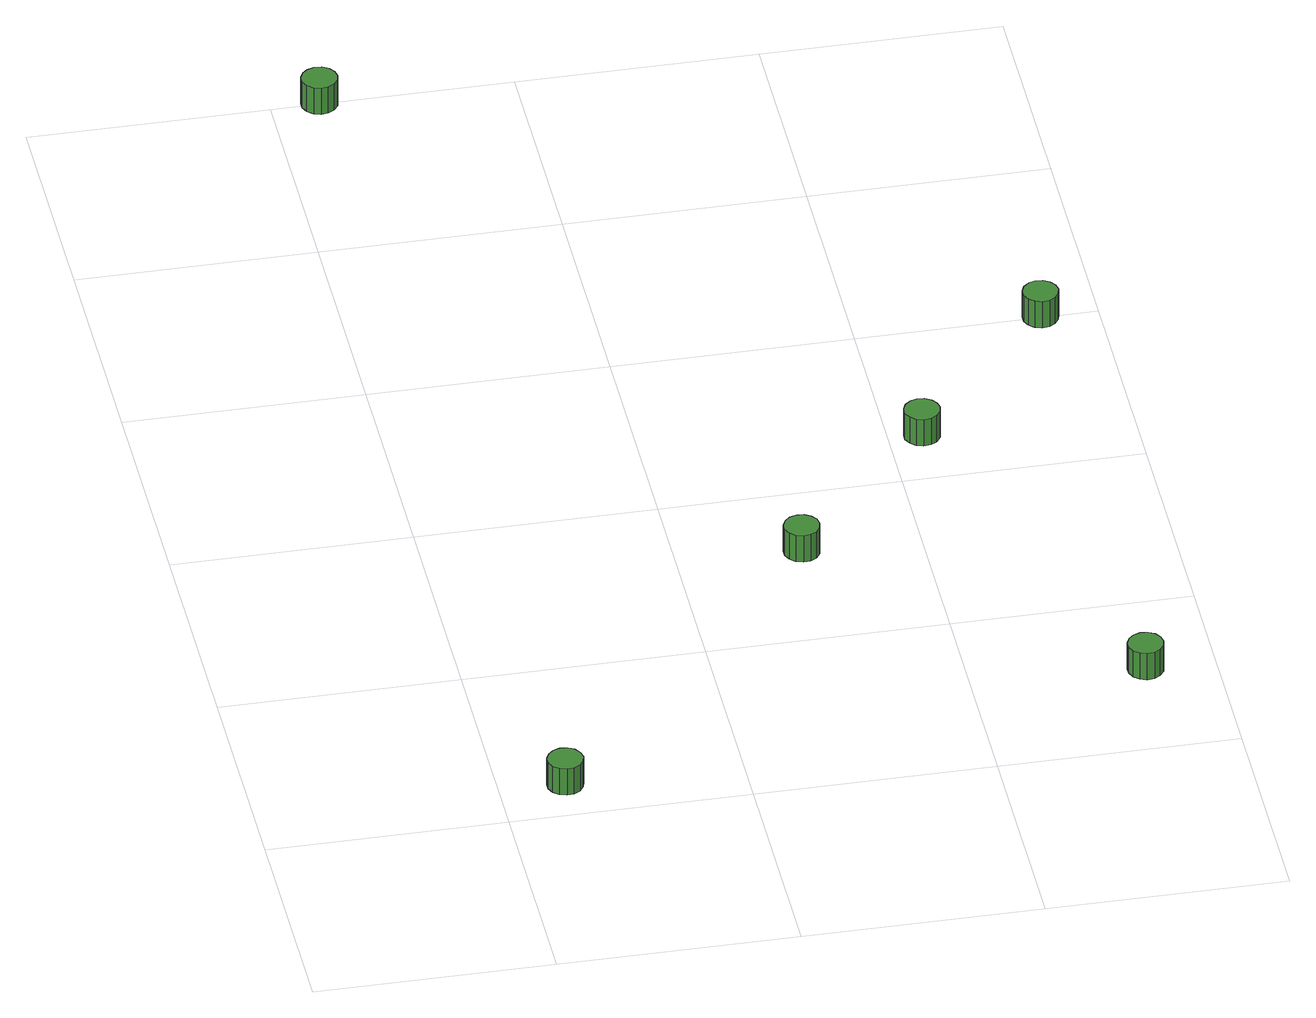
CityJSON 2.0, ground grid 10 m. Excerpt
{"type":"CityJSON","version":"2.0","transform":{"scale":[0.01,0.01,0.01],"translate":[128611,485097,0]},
"CityObjects":{
"tree1":{"type":"SolitaryVegetationObject","attributes":{"function":"something"},"geometry":[{"type":"MultiSurface","lod":"1","boundaries":[[[0,1,2,3,4,5,6,7,8,9,10,11,12,13,14]],[[15,16,17,18,19,20,21,22,23,24,25,26,27,28,29]],[[0,29,28,1]],[[1,28,27,2]],[[2,27,26,3]],[[3,26,25,4]],[[4,25,24,5]],[[5,24,23,6]],[[6,23,22,7]],[[7,22,21,8]],[[8,21,20,9]],[[9,20,19,10]],[[10,19,18,11]],[[11,18,17,12]],[[12,17,16,13]],[[13,16,15,14]],[[14,15,29,0]]]}]},
"tree2":{"type":"SolitaryVegetationObject","attributes":{"function":"something"},"geometry":[{"type":"MultiSurface","lod":"1","boundaries":[[[30,31,32,33,34,35,36,37,38,39,40,41,42,43,44]],[[45,46,47,48,49,50,51,52,53,54,55,56,57,58,59]],[[30,59,58,31]],[[31,58,57,32]],[[32,57,56,33]],[[33,56,55,34]],[[34,55,54,35]],[[35,54,53,36]],[[36,53,52,37]],[[37,52,51,38]],[[38,51,50,39]],[[39,50,49,40]],[[40,49,48,41]],[[41,48,47,42]],[[42,47,46,43]],[[43,46,45,44]],[[44,45,59,30]]]}]},
"tree3":{"type":"SolitaryVegetationObject","attributes":{"function":"something"},"geometry":[{"type":"MultiSurface","lod":"1","boundaries":[[[60,61,62,63,64,65,66,67,68,69,70,71,72,73,74]],[[75,76,77,78,79,80,81,82,83,84,85,86,87,88,89]],[[60,89,88,61]],[[61,88,87,62]],[[62,87,86,63]],[[63,86,85,64]],[[64,85,84,65]],[[65,84,83,66]],[[66,83,82,67]],[[67,82,81,68]],[[68,81,80,69]],[[69,80,79,70]],[[70,79,78,71]],[[71,78,77,72]],[[72,77,76,73]],[[73,76,75,74]],[[74,75,89,60]]]}]},
"tree4":{"type":"SolitaryVegetationObject","attributes":{"function":"something"},"geometry":[{"type":"MultiSurface","lod":"1","boundaries":[[[90,91,92,93,94,95,96,97,98,99,100,101,102,103,104]],[[105,106,107,108,109,110,111,112,113,114,115,116,117,118,119]],[[90,119,118,91]],[[91,118,117,92]],[[92,117,116,93]],[[93,116,115,94]],[[94,115,114,95]],[[95,114,113,96]],[[96,113,112,97]],[[97,112,111,98]],[[98,111,110,99]],[[99,110,109,100]],[[100,109,108,101]],[[101,108,107,102]],[[102,107,106,103]],[[103,106,105,104]],[[104,105,119,90]]]}]},
"tree5":{"type":"SolitaryVegetationObject","attributes":{"function":"something"},"geometry":[{"type":"MultiSurface","lod":"1","boundaries":[[[120,121,122,123,124,125,126,127,128,129,130,131,132,133,134]],[[135,136,137,138,139,140,141,142,143,144,145,146,147,148,149]],[[120,149,148,121]],[[121,148,147,122]],[[122,147,146,123]],[[123,146,145,124]],[[124,145,144,125]],[[125,144,143,126]],[[126,143,142,127]],[[127,142,141,128]],[[128,141,140,129]],[[129,140,139,130]],[[130,139,138,131]],[[131,138,137,132]],[[132,137,136,133]],[[133,136,135,134]],[[134,135,149,120]]]}]},
"tree6":{"type":"SolitaryVegetationObject","attributes":{"function":"something"},"geometry":[{"type":"MultiSurface","lod":"1","boundaries":[[[150,151,152,153,154,155,156,157,158,159,160,161,162,163,164]],[[165,166,167,168,169,170,171,172,173,174,175,176,177,178,179]],[[150,179,178,151]],[[151,178,177,152]],[[152,177,176,153]],[[153,176,175,154]],[[154,175,174,155]],[[155,174,173,156]],[[156,173,172,157]],[[157,172,171,158]],[[158,171,170,159]],[[159,170,169,160]],[[160,169,168,161]],[[161,168,167,162]],[[162,167,166,163]],[[163,166,165,164]],[[164,165,179,150]]]}]}
},
"vertices":[
[335,158,223],[328,188,223],[310,213,223],[284,228,223],[253,231,223],[224,222,223],[201,201,223],[188,173,223],[188,142,223],[201,114,223],[224,94,223],[253,84,223],[284,87,223],[310,103,223],[328,128,223],[328,128,94],[310,103,94],[284,87,94],[253,84,94],[224,94,94],[201,114,94],[188,142,94],[188,173,94],[201,201,94],[224,222,94],[253,231,94],[284,228,94],[310,213,94],[328,188,94],[335,158,94],
[237,4809,327],[231,4839,327],[213,4864,327],[186,4880,327],[155,4883,327],[126,4873,327],[103,4853,327],[90,4825,327],[90,4794,327],[103,4766,327],[126,4745,327],[155,4735,327],[186,4739,327],[213,4754,327],[231,4779,327],[231,4779,198],[213,4754,198],[186,4739,198],[155,4735,198],[126,4745,198],[103,4766,198],[90,4794,198],[90,4825,198],[103,4853,198],[126,4873,198],[155,4883,198],[186,4880,198],[213,4864,198],[231,4839,198],[237,4809,198],
[1582,1586,198],[1576,1617,198],[1558,1641,198],[1531,1657,198],[1501,1660,198],[1471,1651,198],[1448,1630,198],[1436,1602,198],[1436,1571,198],[1448,1543,198],[1471,1522,198],[1501,1513,198],[1531,1516,198],[1558,1531,198],[1576,1556,198],[1576,1556,69],[1558,1531,69],[1531,1516,69],[1501,1513,69],[1471,1522,69],[1448,1543,69],[1436,1571,69],[1436,1602,69],[1448,1630,69],[1471,1651,69],[1501,1660,69],[1531,1657,69],[1558,1641,69],[1576,1617,69],[1582,1586,69],
[2213,2295,186],[2207,2325,186],[2189,2350,186],[2162,2366,186],[2131,2369,186],[2102,2359,186],[2079,2339,186],[2066,2311,186],[2066,2280,186],[2079,2252,186],[2102,2231,186],[2131,2221,186],[2162,2225,186],[2189,2240,186],[2207,2265,186],[2207,2265,57],[2189,2240,57],[2162,2225,57],[2131,2221,57],[2102,2231,57],[2079,2252,57],[2066,2280,57],[2066,2311,57],[2079,2339,57],[2102,2359,57],[2131,2369,57],[2162,2366,57],[2189,2350,57],[2207,2325,57],[2213,2295,57],
[2783,523,200],[2776,553,200],[2758,578,200],[2731,593,200],[2701,597,200],[2672,587,200],[2649,567,200],[2636,538,200],[2636,508,200],[2649,479,200],[2672,459,200],[2701,449,200],[2731,452,200],[2758,468,200],[2776,493,200],[2776,493,71],[2758,468,71],[2731,452,71],[2701,449,71],[2672,459,71],[2649,479,71],[2636,508,71],[2636,538,71],[2649,567,71],[2672,587,71],[2701,597,71],[2731,593,71],[2758,578,71],[2776,553,71],[2783,523,71],
[2837,3004,185],[2830,3034,185],[2812,3059,185],[2786,3074,185],[2755,3078,185],[2726,3068,185],[2703,3047,185],[2690,3019,185],[2690,2989,185],[2703,2960,185],[2726,2940,185],[2755,2930,185],[2786,2933,185],[2812,2949,185],[2830,2974,185],[2830,2974,56],[2812,2949,56],[2786,2933,56],[2755,2930,56],[2726,2940,56],[2703,2960,56],[2690,2989,56],[2690,3019,56],[2703,3047,56],[2726,3068,56],[2755,3078,56],[2786,3074,56],[2812,3059,56],[2830,3034,56],[2837,3004,56]
]}
